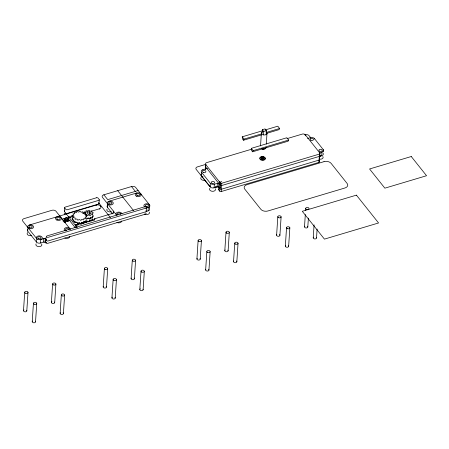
<?xml version="1.0" encoding="UTF-8"?>
<svg xmlns="http://www.w3.org/2000/svg" width="449" height="449" viewBox="0 0 449 449"><rect width="100%" height="100%" fill="white"/><g stroke="black" fill="none" stroke-linecap="round" stroke-linejoin="round"><path stroke-width="0.67" d="M94.66 219.926L94.818 218.725L112.087 213.572A3.003 1.919 3.7 0 0 113.344 211.024L113.193 213.404M68.276 217.389C68.641 218.472 68.933 222.973 66.8 221.222A0.808 0.516 3.7 0 0 65.801 221.06A0.808 0.516 3.7 0 0 65.391 221.621L65.391 222.322L64.443 222.221M73.49 219.561L72.199 219.073L72.424 215.722L73.945 215.032L72.833 213.96L74.775 213.645L74.298 212.607L74.556 212.31L76.532 212.568L76.891 211.4L78.682 212.124L80.074 211.187L81.19 212.287L82.874 211.754L83.16 212.989L85.153 212.983L85.366 213.342L84.771 214.28L86.663 214.835L85.428 215.716L86.853 216.671L85.069 217.316L85.804 218.523L83.795 218.545L83.935 219.578L83.581 219.858L81.707 219.353L80.887 220.437L79.434 219.494L77.75 220.212L76.97 218.989L75.157 219.286L75.219 218.001L73.181 217.647L74.063 216.53L72.407 215.829M90.502 218.736C89.576 217.226 94.251 218.068 91.944 218.074M90.496 218.163L91.085 217.894M45.001 242.482A1.128 0.718 3.7 0 0 43.48 242.123L40.494 243.016A3.003 1.919 3.7 0 1 36.442 242.05L27.709 231.089L27.933 227.626M23.511 310.719L24.701 292.305M29.168 225.51L29.196 225.078L96.4 205.019A3.003 1.919 3.7 0 1 100.453 205.979L100.643 206.686M26.811 310.831L28.006 292.417M36.442 242.05L36.661 238.593L22.792 221.166A3.003 1.919 3.7 0 1 24.055 218.618L51.944 210.295A3.003 1.919 3.7 0 1 55.996 211.255L70.319 229.243M32.238 321.686L33.434 303.271M40.494 243.016L40.719 239.553L46.696 237.768M35.544 321.798L36.734 303.384M43.48 242.123L43.705 238.66A1.128 0.718 3.7 0 1 45.226 239.02L45.27 239.081A1.128 0.718 3.7 0 0 46.5 239.497M45.226 239.02L45.046 242.539A1.128 0.718 3.7 0 0 46.567 242.903L46.584 242.684M51.405 302.396L52.595 283.981M54.705 302.508L55.895 284.094M63.085 221.093L63.141 220.229A3.003 1.919 3.7 0 1 62.989 218.652A0.808 0.516 3.7 0 1 64.342 218.54L65.156 218.966L65.739 218.624L64.802 218.854L64.577 222.311M64.415 211.406L64.656 207.713M65.397 221.643L65.605 218.119A0.808 0.516 3.7 0 1 66.025 217.597L66.082 217.585M65.509 222.036L65.621 218.18M60.132 313.363L61.322 294.942M67.232 221.52L67.457 218.057L66.952 217.714A0.808 0.516 3.7 0 0 66.025 217.597L65.969 217.619M68.175 221.295L68.27 217.367A0.808 0.516 3.7 0 1 68.708 216.8L68.736 216.794M63.432 313.475L64.628 295.055M70.285 220.846L69.443 220.195M69.651 217.406L69.651 216.951A0.808 0.516 3.7 0 0 68.708 216.8L68.624 216.822M70.089 217.698L69.679 216.968M70.903 217.03L70.914 216.53A0.808 0.516 3.7 0 1 71.335 216.014L71.391 215.997M71.015 217.423L70.931 216.598M72.306 216.609L72.267 216.132A0.808 0.516 3.7 0 0 71.335 216.014L71.284 216.031M75.932 225.275L75.965 224.579L75.954 227.346M76.88 224.781L76.841 224.315L77.312 225.078M77.34 225.095L77.413 224.696A0.808 0.516 3.7 0 0 78.339 224.809L78.395 224.792A0.808 0.516 3.7 0 0 78.76 224.292L78.749 224.253M78.603 224.27L78.957 223.462L80.068 223.899A0.808 0.516 3.7 0 0 80.994 224.017L81.05 224A0.808 0.516 3.7 0 0 81.421 223.501L81.303 222.878L81.825 222.648L82.655 223.058L82.655 223.512M78.721 224.685C77.829 223.804 79.703 222.783 79.535 223.989M79.995 224.304L79.995 223.855M81.23 223.905C80.118 221.34 85.501 223.58 82.869 223.03M81.364 224.107L81.398 223.434M82.178 223.411L82.218 222.766L81.746 222.648M82.936 213.438L82.891 212.961M83.385 213.516L82.964 213.006M84.188 213.067L84.21 212.607A0.808 0.516 3.7 0 1 84.62 212.051L84.676 212.035M83.901 222.9L84.193 221.896L85.383 222.317A0.808 0.516 3.7 0 0 86.309 222.429L86.365 222.412M84.019 223.316C83.031 222.412 84.917 221.088 84.85 222.407M85.31 222.715L85.327 222.277M86.438 216.07L86.786 215.262M86.562 222.103L86.59 221.408L86.679 222.524M87.504 221.61L87.499 221.161L88.038 221.525A0.808 0.516 3.7 0 0 88.964 221.638L89.02 221.621M87.925 222.126L87.965 221.475L87.965 221.924M89.418 214.341L89.587 211.754L86.932 212.551L88.33 214.302L90.984 213.511L89.587 211.754M89.228 221.099L89.559 220.291L90.692 220.728A0.808 0.516 3.7 0 0 91.624 220.846L91.675 220.829M89.345 221.514C88.453 220.667 90.283 219.595 90.159 220.818M90.597 221.116L90.625 220.684L90.625 221.133M91.871 220.521C91.248 219.179 93.544 219.179 93.28 220.341M92.006 220.717C91.057 219.662 93.257 218.798 92.803 220.24M94.543 219.51L94.571 219.078M94.829 219.146L94.857 218.714L94.565 219.05M96.372 205.451L96.4 205.019M99.021 203.453L99.257 199.76M99.386 209.234L99.414 208.802A3.003 1.919 3.7 0 0 100.671 206.254M100.424 206.411L100.453 205.979M112.407 213.584L107.401 207.303L107.625 203.84M103.203 286.933L104.398 268.519M108.86 201.724L108.888 201.292L136.777 192.969L136.754 193.401M106.508 287.046L107.698 268.631M112.059 214.005L112.087 213.572M111.936 297.9L113.126 279.486M115.236 298.013L116.426 279.598M131.097 278.61L132.287 260.196M134.397 278.722L135.587 260.308M140.79 194.58L140.834 193.929M139.824 289.577L141.02 271.157M146.239 211.221L146.481 207.528M146.211 211.462L148.08 210.901L148.305 207.444L48.251 237.285A1.128 0.718 3.7 0 1 46.735 236.926M143.13 289.689L144.32 271.269M149.438 206.843L149.337 208.353A3.003 1.919 3.7 0 1 148.08 210.901M149.534 205.328L149.562 204.896L135.693 187.474A3.003 1.919 3.7 0 0 131.636 186.509L103.747 194.832A3.003 1.919 3.7 0 0 102.484 197.38L116.358 214.807M201.579 172.293L210.306 183.259L210.081 186.717L201.354 175.755L201.579 172.293A3.003 1.919 3.7 0 1 202.836 169.744L207.489 168.358M196.926 258.966L198.116 240.546M202.808 170.177L202.836 169.744M205.401 169.307L205.709 164.542A2.256 1.437 3.7 0 1 206.652 162.628L251.648 149.203M200.226 259.073L201.416 240.658M205.653 269.928L206.843 251.513M218.646 187.149A1.128 0.718 3.7 0 0 217.125 186.79L214.139 187.682L214.358 184.219L217.35 183.327A1.128 0.718 3.7 0 1 218.871 183.686L218.691 187.205A1.128 0.718 3.7 0 0 220.212 187.57L220.24 187.132M208.953 270.04L210.143 251.625M217.125 186.79L217.35 183.327M286.967 138.657L302.284 134.088A2.256 1.437 3.7 0 1 305.326 134.807L319.913 153.126L319.374 161.432A1.128 0.718 3.7 0 1 318.902 162.386L221.278 191.527A1.128 0.718 3.7 0 1 219.757 191.162L218.708 189.848L218.859 187.542A1.128 0.718 3.7 0 1 218.871 186.857M219.247 181.542L219.095 183.849A1.128 0.718 3.7 0 1 219.191 183.091M219.757 191.162L220.296 182.861L205.709 164.542M221.278 191.527L221.812 183.22L319.435 154.08A1.128 0.718 3.7 0 0 319.913 153.126M224.814 250.637L226.01 232.223M228.12 250.75L229.31 232.335M233.547 261.604L234.737 243.19M236.848 261.716L238.037 243.296M260.538 145.959L261.374 133.072M262.132 133.145L262.356 129.694L265.011 128.902L266.409 130.653L266.139 134.795M263.529 134.896L263.748 131.45L262.356 129.694M262.906 159.3L263.035 157.318L261.043 157.913L262.093 159.227L264.085 158.632L263.035 157.318M266.296 144.112L266.998 133.263L279.082 129.632L279.609 128.487L277.791 126.197L265.039 130.002M276.618 235.181L277.808 216.76M279.918 235.287L281.108 216.873M285.345 246.142L286.535 227.727M288.645 246.254L289.841 227.839M304.512 226.852L305.303 214.577M305.567 210.48L305.702 208.437M310.394 138.067L310.422 137.635A3.003 1.919 3.7 0 1 314.474 138.595L323.207 149.562L323.162 150.207M307.812 226.964L308.384 218.096M314.446 139.027L314.474 138.595M313.239 237.818L314.076 224.859M318.902 162.386L319.435 154.08M319.469 158.806L319.694 155.348A1.128 0.718 3.7 0 0 319.43 155.124M319.48 156.235L321.72 155.567L321.944 152.11A3.003 1.919 3.7 0 0 323.207 149.562M316.539 237.931L317.112 229.063M323.05 151.942L323.134 150.639M72.199 219.033C72.744 218.287 71.801 219.314 72.62 219.398M86.78 217.928L87.084 218.876L88.627 218.253L89.749 219.033L90.49 218.809L89.525 218.921M86.702 218.495L87.673 218.786M81.134 223.383L81.359 222.653L82.139 222.631M81.258 222.794L81.656 222.541M74.775 222.109L75.101 221.587M262.356 130.805L242.23 136.81L242.544 139.016L243.521 140.24L244.054 139.1L261.498 133.892M252.579 151.79L253.107 150.651L288.662 140.037L286.844 137.748L251.288 148.361L251.603 150.567L252.579 151.79L288.135 141.182L288.662 140.037M78.266 223.344C78.67 221.587 82.358 224.685 80.113 223.484M78.749 222.856L79.692 222.934M73.12 220.543L73.395 220.38M88.245 218.366L88.992 218.416M75.606 222.552C76.414 220.689 79.063 225.145 77.256 223.192M76.341 222.261L77.2 222.564M84.564 212.068L84.62 212.051A0.808 0.516 3.7 0 1 85.546 212.164M82.728 223.108L82.683 223.08A0.808 0.516 3.7 0 0 83.654 223.226L83.705 223.209M263.748 131.45L266.409 130.653M266.195 132.494L279.609 128.487M243.521 140.24L261.638 134.835M206.097 164.283L197.465 166.865A3.003 1.919 3.7 0 0 196.207 169.408L210.076 186.835M262.592 149.388L265.247 148.591M307.52 138.5L310.422 137.635M138.135 190.544L107.721 199.62L103.876 194.793M91.242 211.243L99.414 208.802M219.769 182.199L221.761 181.604M319.329 152.89L321.944 152.11M214.128 187.794L218.775 186.408M321.714 155.685L221.666 185.527A1.128 0.718 3.7 0 1 220.145 185.168L205.563 166.848A2.256 1.437 3.7 0 1 205.844 165.249M92.898 216.396L93.212 216.098L92.09 216.609M83.722 221.716C84.373 222.103 86.736 221.509 84.984 221.885M87.274 211.255L87.331 211.243A0.808 0.516 3.7 0 1 87.942 211.255M91.568 220.863L91.624 220.846A0.808 0.516 3.7 0 0 92.045 220.324L92.034 220.285M88.908 221.654L88.964 221.638A0.808 0.516 3.7 0 0 89.39 221.121L89.373 221.082M86.253 222.446L86.309 222.429A0.808 0.516 3.7 0 0 86.73 221.913L86.73 221.913M83.598 223.237L83.654 223.226A0.808 0.516 3.7 0 0 84.075 222.704L84.075 222.704M83.8 221.699L84.126 221.699M86.18 220.257L86.646 219.892L85.523 220.302M73.608 221.161L75.129 221.402L74.523 221.088M64.168 222.036L64.364 218.556L64.117 221.997A0.808 0.516 3.7 0 0 63.96 221.907M93.308 219.909L93.353 219.937A0.808 0.516 3.7 0 0 94.279 220.055A0.808 0.516 3.7 0 0 94.7 219.533L94.7 219.533M92.253 217.327L92.556 217.569M85.439 221.25L85.546 221.335M310.837 137.894L309.103 135.716A3.003 1.919 3.7 0 0 305.051 134.751M304.916 134.79L305.769 135.862M319.694 155.348L319.761 155.433A1.128 0.718 3.7 0 1 319.29 156.387M319.452 159.036L319.525 159.126A3.003 1.919 3.7 0 0 322.505 158.519A3.003 1.919 3.7 0 0 322.758 156.482M319.048 161.023L319.374 161.432M242.23 136.81L244.054 139.1M251.288 148.361L253.107 150.651M218.859 187.542L219.909 188.855A1.128 0.718 3.7 0 0 221.424 189.22L319.048 160.08A1.128 0.718 3.7 0 0 319.525 159.126M131.506 186.548L135.345 191.375M145.981 210.716L146.11 210.884A1.128 0.718 3.7 0 1 145.639 211.838L48.015 240.978A1.128 0.718 3.7 0 1 46.494 240.613L45.444 239.3A1.128 0.718 3.7 0 1 45.921 238.346M145.701 212.86L145.959 213.191A1.128 0.718 3.7 0 1 145.487 214.145L47.863 243.285A1.128 0.718 3.7 0 1 46.342 242.92L45.298 241.607A1.128 0.718 3.7 0 1 45.596 240.715M117.694 190.673L133.499 210.53M98.561 202.707L110.426 217.613M77.037 227.306L76.038 226.049A1.128 0.718 3.7 0 1 76.027 225.392A0.808 0.516 3.7 0 0 76.094 225.044M77.133 227.548L64.544 211.743A1.128 0.718 3.7 0 1 64.875 210.839M65.049 214.869L64.398 214.05A1.128 0.718 3.7 0 1 64.538 213.247M68.433 219.123L75.168 227.576M83.452 222.115L83.716 222.698M86.646 215.301L86.758 215.694M84.216 212.63L84.328 213.022M220.218 184.281A1.128 0.718 3.7 0 0 220.077 185.078L219.836 188.771A1.128 0.718 3.7 0 1 220.234 187.839M218.708 189.848A1.128 0.718 3.7 0 1 218.854 189.051M221.812 183.22A1.128 0.718 3.7 0 1 220.296 182.861M205.165 169.436A2.256 1.437 3.7 0 1 205.468 169.048M321.72 155.567A3.003 1.919 3.7 0 1 319.783 155.685M204.94 180.24A3.003 1.919 3.7 0 1 201.545 179.617A3.003 1.919 3.7 0 1 201.163 177.389M215.29 188.754A3.003 1.919 3.7 0 1 212.343 191.296A3.003 1.919 3.7 0 1 209.891 188.35M220.032 184.169A1.128 0.718 3.7 0 1 218.916 183.748M214.358 184.219A3.003 1.919 3.7 0 1 210.306 183.259M215.498 186.79A3.003 1.919 3.7 0 1 214.139 187.682M210.081 186.717A3.003 1.919 3.7 0 1 209.874 185.246M202.83 176.682A3.003 1.919 3.7 0 1 201.354 175.755M266.077 147.502A2.817 1.802 3.7 0 1 264.573 149.051A2.817 1.802 3.7 0 1 261.655 148.821M266.021 131.871A2.817 1.802 3.7 0 1 266.201 134.504A2.817 1.802 3.7 0 1 262.093 134.29A2.817 1.802 3.7 0 1 262.446 131.686M46.662 236.836A1.128 0.718 3.7 0 1 47.134 235.882L144.758 206.742A1.128 0.718 3.7 0 1 146.279 207.101M146.352 207.191A1.128 0.718 3.7 0 1 145.874 208.145M46.427 240.529A1.128 0.718 3.7 0 1 46.567 239.727M98.892 203.116A1.128 0.718 3.7 0 1 98.421 204.076L67.114 213.415A1.128 0.718 3.7 0 1 65.593 213.056M26.626 310.343A1.65 1.055 3.7 0 1 26.064 311.696A1.65 1.055 3.7 0 1 23.87 311.387A1.65 1.055 3.7 0 1 24.021 309.973M35.28 321.22A1.65 1.055 3.7 0 1 34.96 322.59A1.65 1.055 3.7 0 1 32.783 322.483A1.65 1.055 3.7 0 1 32.536 321.086M54.514 302.014A1.65 1.055 3.7 0 1 53.953 303.372A1.65 1.055 3.7 0 1 51.758 303.058A1.65 1.055 3.7 0 1 51.916 301.644M63.079 312.813A1.65 1.055 3.7 0 1 62.927 314.221A1.65 1.055 3.7 0 1 60.71 314.182A1.65 1.055 3.7 0 1 60.43 312.762M114.972 297.434A1.65 1.055 3.7 0 1 114.568 298.843A1.65 1.055 3.7 0 1 112.323 298.591A1.65 1.055 3.7 0 1 112.446 297.148M106.149 286.389A1.65 1.055 3.7 0 1 105.998 287.798A1.65 1.055 3.7 0 1 103.781 287.753A1.65 1.055 3.7 0 1 103.5 286.333M134.043 278.06A1.65 1.055 3.7 0 1 133.931 279.452A1.65 1.055 3.7 0 1 131.765 279.48A1.65 1.055 3.7 0 1 131.304 278.099M142.939 289.195A1.65 1.055 3.7 0 1 142.378 290.554A1.65 1.055 3.7 0 1 140.183 290.239A1.65 1.055 3.7 0 1 140.335 288.825M27.709 231.089A3.003 1.919 3.7 0 1 27.608 229.433M68.046 220.824A0.808 0.516 3.7 0 1 68.456 220.268A0.808 0.516 3.7 0 1 69.427 220.414M65.374 230.921A3.003 1.919 3.7 0 1 65.649 227.772A3.003 1.919 3.7 0 1 70.162 229.231M66.721 230.466A1.65 1.055 3.7 0 1 65.605 229.17A1.65 1.055 3.7 0 1 67.479 228.44A1.65 1.055 3.7 0 1 68.854 229.635M107.401 207.303A3.003 1.919 3.7 0 1 107.597 205.316M144.752 206.944A3.003 1.919 3.7 0 1 145.701 203.88A3.003 1.919 3.7 0 1 149.904 205.693A3.003 1.919 3.7 0 1 146.015 207.489M118.098 214.858A1.65 1.055 3.7 0 1 117.559 213.46A1.65 1.055 3.7 0 1 119.653 213.062A1.65 1.055 3.7 0 1 120.59 214.386M69.747 236.303A3.003 1.919 3.7 0 1 68.164 238.15A3.003 1.919 3.7 0 1 64.808 237.779M31.542 235.512A3.003 1.919 3.7 0 1 27.894 234.939A3.003 1.919 3.7 0 1 27.681 232.56M41.527 243.925A3.003 1.919 3.7 0 1 38.99 246.647A3.003 1.919 3.7 0 1 36.116 243.858M111.234 211.726A3.003 1.919 3.7 0 1 107.799 211.305A3.003 1.919 3.7 0 1 107.075 209.105M116.886 215.29A3.003 1.919 3.7 0 1 117.722 212.231A3.003 1.919 3.7 0 1 121.999 213.92M121.567 221.037A3.003 1.919 3.7 0 1 119.962 222.687A3.003 1.919 3.7 0 1 116.847 222.446M149.326 212.147A3.003 1.919 3.7 0 1 148.103 214.28A3.003 1.919 3.7 0 1 144.499 213.993M90.973 217.445A2.817 1.802 3.7 0 1 90.401 217.782M89.3 218.046A2.817 1.802 3.7 0 1 87.914 217.95M200.035 258.585A1.65 1.055 3.7 0 1 199.519 259.92A1.65 1.055 3.7 0 1 197.352 259.685A1.65 1.055 3.7 0 1 197.324 258.282M208.6 269.383A1.65 1.055 3.7 0 1 208.488 270.769A1.65 1.055 3.7 0 1 206.321 270.798A1.65 1.055 3.7 0 1 205.861 269.417M227.851 250.172A1.65 1.055 3.7 0 1 227.491 251.563A1.65 1.055 3.7 0 1 225.275 251.384A1.65 1.055 3.7 0 1 225.213 249.958M236.494 261.054A1.65 1.055 3.7 0 1 236.342 262.469A1.65 1.055 3.7 0 1 234.125 262.424A1.65 1.055 3.7 0 1 233.845 261.004M288.46 245.766A1.65 1.055 3.7 0 1 287.944 247.102A1.65 1.055 3.7 0 1 285.772 246.86A1.65 1.055 3.7 0 1 285.744 245.463M279.463 234.552A1.65 1.055 3.7 0 1 279.519 235.972A1.65 1.055 3.7 0 1 277.325 236.067A1.65 1.055 3.7 0 1 276.825 234.664M307.458 226.307A1.65 1.055 3.7 0 1 307.262 227.738A1.65 1.055 3.7 0 1 305.006 227.621A1.65 1.055 3.7 0 1 304.91 226.173M316.349 237.437A1.65 1.055 3.7 0 1 315.832 238.778A1.65 1.055 3.7 0 1 313.666 238.537A1.65 1.055 3.7 0 1 313.638 237.139M323.067 153.266A3.003 1.919 3.7 0 1 322.623 155.247A3.003 1.919 3.7 0 1 319.632 155.775M220.206 187.682A1.128 0.718 3.7 0 1 218.685 187.323L218.635 187.261A1.128 0.718 3.7 0 0 217.12 186.902M215.526 186.846A3.003 1.919 3.7 0 1 211.844 187.839A3.003 1.919 3.7 0 1 209.812 185.493M202.909 176.822A3.003 1.919 3.7 0 1 201.393 174.027M85.866 213.18L84.547 212.304L86.315 211.861L86.085 210.721L88.004 211.092L89.054 210.154L90.142 211.226L91.983 211.013L91.719 212.203L93.42 212.837L92.006 213.572L92.763 214.717L90.866 214.684L90.249 215.84L88.835 215.026L87.072 215.548L86.859 214.431L84.928 214.145L85.86 213.236M75.965 224.545L76.807 224.298L75.965 224.551M86.595 221.374L87.471 221.144L86.606 221.318M74.742 222.21L75.381 222.603L74.742 222.204M72.957 220.768L73.44 221.155L72.957 220.762M66.996 217.748L66.772 221.205L67.024 217.765M96.563 197.751L65.257 207.096A1.128 0.718 3.7 0 0 64.785 208.05L65.829 209.363A1.128 0.718 3.7 0 0 67.35 209.728L98.657 200.383A1.128 0.718 3.7 0 0 99.128 199.429L98.084 198.11A1.128 0.718 3.7 0 0 96.563 197.751M263.058 156.97L261.065 157.565L262.115 158.884L264.107 158.289L263.058 156.97M324.01 161.662L246.972 184.657A5.259 3.356 3.7 0 0 244.767 189.113L260.83 209.29A5.259 3.356 3.7 0 0 267.924 210.974L344.961 187.979A5.259 3.356 3.7 0 0 347.161 183.523L331.104 163.346A5.259 3.356 3.7 0 0 324.01 161.662M411.262 156.521L369.572 168.97L384.86 188.17L426.55 175.727L411.262 156.521M356.416 195.141L302.289 211.299L324.436 239.121L378.569 222.968L356.416 195.141M70.706 217.367L70.375 217.372L70.684 217.372M92.87 215.75L93.184 215.98L92.904 215.761M261.06 159.563A2.593 1.656 3.7 0 0 265.14 158.531A2.593 1.656 3.7 0 0 261.486 156.723A2.593 1.656 3.7 0 0 261.06 159.563M260.92 159.911A2.817 1.802 3.7 0 0 265.348 158.783A2.817 1.802 3.7 0 0 261.38 156.819A2.817 1.802 3.7 0 0 260.92 159.911M310.865 140.211A1.65 1.055 3.7 0 0 313.464 139.549A1.65 1.055 3.7 0 0 311.135 138.399A1.65 1.055 3.7 0 0 310.865 140.211M319.593 151.178A1.65 1.055 3.7 0 0 322.191 150.516A1.65 1.055 3.7 0 0 319.862 149.365A1.65 1.055 3.7 0 0 319.593 151.178M203.279 172.326A1.65 1.055 3.7 0 0 205.878 171.664A1.65 1.055 3.7 0 0 203.549 170.513A1.65 1.055 3.7 0 0 203.279 172.326M212.007 183.287A1.65 1.055 3.7 0 0 214.605 182.625A1.65 1.055 3.7 0 0 212.276 181.475A1.65 1.055 3.7 0 0 212.007 183.287M25.397 293.186A1.65 1.055 3.7 0 0 27.995 292.524A1.65 1.055 3.7 0 0 25.666 291.373A1.65 1.055 3.7 0 0 25.397 293.186M34.124 304.153A1.65 1.055 3.7 0 0 36.728 303.49A1.65 1.055 3.7 0 0 34.399 302.34A1.65 1.055 3.7 0 0 34.124 304.153M53.291 284.862A1.65 1.055 3.7 0 0 55.889 284.2A1.65 1.055 3.7 0 0 53.56 283.05A1.65 1.055 3.7 0 0 53.291 284.862M62.018 295.824A1.65 1.055 3.7 0 0 64.617 295.161A1.65 1.055 3.7 0 0 62.288 294.011A1.65 1.055 3.7 0 0 62.018 295.824M113.816 280.367A1.65 1.055 3.7 0 0 116.42 279.705A1.65 1.055 3.7 0 0 114.091 278.554A1.65 1.055 3.7 0 0 113.816 280.367M105.088 269.4A1.65 1.055 3.7 0 0 107.687 268.738A1.65 1.055 3.7 0 0 105.358 267.587A1.65 1.055 3.7 0 0 105.088 269.4M132.983 261.077A1.65 1.055 3.7 0 0 135.581 260.414A1.65 1.055 3.7 0 0 133.252 259.264A1.65 1.055 3.7 0 0 132.983 261.077M141.71 272.038A1.65 1.055 3.7 0 0 144.309 271.376A1.65 1.055 3.7 0 0 141.979 270.225A1.65 1.055 3.7 0 0 141.71 272.038M37.598 239.306A3.003 1.919 3.7 0 0 42.313 238.082A3.003 1.919 3.7 0 0 38.053 236.006A3.003 1.919 3.7 0 0 37.598 239.306M28.871 228.339A3.003 1.919 3.7 0 0 33.58 227.115A3.003 1.919 3.7 0 0 29.32 225.044A3.003 1.919 3.7 0 0 28.871 228.339M38.373 238.627A1.65 1.055 3.7 0 0 40.966 237.953A1.65 1.055 3.7 0 0 38.62 236.814A1.65 1.055 3.7 0 0 38.373 238.627M29.645 227.665A1.65 1.055 3.7 0 0 32.233 226.986A1.65 1.055 3.7 0 0 29.892 225.847A1.65 1.055 3.7 0 0 29.645 227.665M57.539 219.337A1.65 1.055 3.7 0 0 60.127 218.663A1.65 1.055 3.7 0 0 57.786 217.524A1.65 1.055 3.7 0 0 57.539 219.337M108.563 204.559A3.003 1.919 3.7 0 0 113.271 203.33A3.003 1.919 3.7 0 0 109.017 201.259A3.003 1.919 3.7 0 0 108.563 204.559M136.457 196.23A3.003 1.919 3.7 0 0 141.166 195.006A3.003 1.919 3.7 0 0 136.906 192.93A3.003 1.919 3.7 0 0 136.457 196.23M145.959 206.518A1.65 1.055 3.7 0 0 148.552 205.844A1.65 1.055 3.7 0 0 146.206 204.705A1.65 1.055 3.7 0 0 145.959 206.518M137.231 195.551A1.65 1.055 3.7 0 0 139.819 194.877A1.65 1.055 3.7 0 0 137.478 193.738A1.65 1.055 3.7 0 0 137.231 195.551M109.337 203.88A1.65 1.055 3.7 0 0 111.93 203.201A1.65 1.055 3.7 0 0 109.584 202.061A1.65 1.055 3.7 0 0 109.337 203.88M56.765 220.016A3.003 1.919 3.7 0 0 61.474 218.792A3.003 1.919 3.7 0 0 57.214 216.715A3.003 1.919 3.7 0 0 56.765 220.016M198.806 241.427A1.65 1.055 3.7 0 0 201.41 240.765A1.65 1.055 3.7 0 0 199.081 239.614A1.65 1.055 3.7 0 0 198.806 241.427M207.539 252.394A1.65 1.055 3.7 0 0 210.138 251.732A1.65 1.055 3.7 0 0 207.808 250.581A1.65 1.055 3.7 0 0 207.539 252.394M226.7 233.104A1.65 1.055 3.7 0 0 229.299 232.442A1.65 1.055 3.7 0 0 226.97 231.291A1.65 1.055 3.7 0 0 226.7 233.104M235.428 244.065A1.65 1.055 3.7 0 0 238.032 243.409A1.65 1.055 3.7 0 0 235.703 242.258A1.65 1.055 3.7 0 0 235.428 244.065M287.231 228.608A1.65 1.055 3.7 0 0 289.829 227.946A1.65 1.055 3.7 0 0 287.5 226.796A1.65 1.055 3.7 0 0 287.231 228.608M278.503 217.642A1.65 1.055 3.7 0 0 281.102 216.979A1.65 1.055 3.7 0 0 278.773 215.829A1.65 1.055 3.7 0 0 278.503 217.642M306.392 209.318A1.65 1.055 3.7 0 0 308.996 208.656A1.65 1.055 3.7 0 0 306.667 207.505A1.65 1.055 3.7 0 0 306.392 209.318"/></g></svg>
